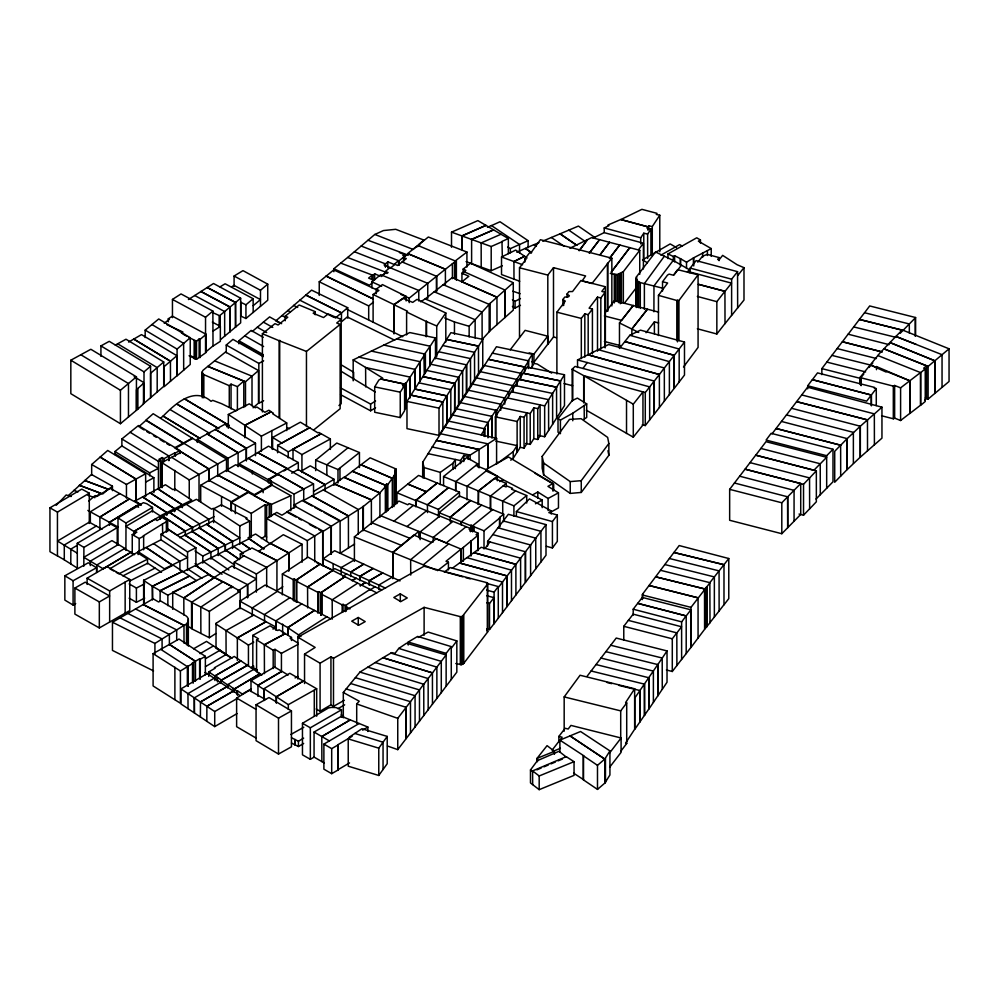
<?xml version="1.0" encoding="UTF-8"?>
<svg xmlns="http://www.w3.org/2000/svg" width="999" height="999" viewBox="0 0 999 999"><rect width="100%" height="100%" fill="white"/><g stroke="black" fill="none" stroke-linecap="round" stroke-linejoin="round"><path stroke-width="1.5" d="M444.88 427.122L448.638 421.141L484.965 428.871L481.181 434.865L444.78 427.11L422.702 462.262L424.15 467.607L424.15 478.334M499.612 527.21L499.637 517.445L503.671 514.148L459.453 495.979L439.036 512.674L439.036 517.207M395.579 470.791L395.467 504.458L395.292 469.605L396.066 469.018L370.13 457.817L361.014 464.772L392.32 478.346L392.32 507.442M297.877 679.008L297.877 637.175L424.013 566.246L487.387 582.792L487.549 584.053L462.325 616.408L460.314 616.645L424.113 607.355L333.491 658.316L330.944 656.805L320.08 663.211L320.08 711.251L316.196 708.978M455.794 663.523L461.376 664.672L463.773 663.348L487.549 632.08L487.662 583.366M202.085 395.379L202.085 372.127L202.859 370.454L207.817 366.358L243.793 381.094L243.793 407.442M184.016 643.181L183.978 625.374L143.232 604.52L184.016 625.399C188.249 624.25 190.097 618.393 186.026 615.884L160.502 600.886L158.666 602.022L153.159 598.838L112.462 622.24L112.462 650.411L153.546 670.928M636.088 307.043L636.463 276.835L655.544 252.01L673.214 260.427L653.92 286.001M387.849 510.614L387.849 484.577L394.006 475.961L395.467 472.29M609.927 750.898L609.927 774.962L604.807 783.154L604.757 759.078L570.017 735.876L604.807 759.09L609.927 750.898L580.556 731.505L559.89 740.122L559.89 752.147M430.119 365.609L430.119 346.203L424.001 354.932L424.4 374.438M410.052 397.989L410.052 377.098L406.231 383.067L404.595 384.14L404.607 410.726L400.249 417.557L374.687 412.262L374.687 386.888L378.883 380.032L380.794 379.008L403.184 383.828L403.184 386.813M482.754 339.373L482.754 366.621L478.533 373.376L478.471 346.104L446.59 339.435L450.924 332.655L482.754 339.373L478.533 346.129L446.653 339.435L442.757 345.529M439.011 435.364L439.011 408.129L442.832 402.01L410.926 395.142L406.98 401.398L406.98 428.646L439.011 435.364L450.736 416.845M458.678 377.26L466.521 364.86L466.521 392.108L458.678 404.508L458.678 377.26L426.735 370.442M470.504 385.814L466.558 392.12L466.558 364.872L470.504 358.579L470.566 385.826L474.525 379.533M478.471 346.104L470.566 358.591L438.698 351.76L418.868 382.817M478.471 373.351L474.587 379.558L474.525 352.297L442.707 345.517L438.761 351.773M424.15 467.607L440.284 472.402L452.922 463.311L455.344 459.453L455.344 468.631M507.405 397.939L519.18 379.395L556.555 387.175L556.605 418.044L548.626 430.494L548.576 399.637L544.655 405.881L544.655 436.725L538.698 435.452M524.063 417.282L526.848 412.837L526.848 443.668L524.063 448.114L520.279 447.315L517.12 452.322L517.12 421.491L520.279 416.471L524.063 417.282L524.063 448.114M530.219 444.393L530.219 413.549L533.828 407.792L537.737 408.628L540.097 404.895L540.097 435.726L537.737 439.473L533.828 438.636L530.219 444.393L525.649 443.444M496.59 462.275L498.476 462.624L513.211 451.66L517.007 445.591L495.816 441.108M560.589 411.813L560.526 380.956L523.176 373.226L527.072 367.045L564.485 374.75L548.626 399.65L511.288 391.745M510.751 460.177L513.211 458.354L517.007 452.285L517.007 445.591M544.655 436.725L548.576 430.469M556.605 418.044L564.485 405.594L564.485 374.75M448.726 421.153L460.514 402.672L496.74 410.377L504.695 397.989L504.757 404.133M460.589 402.672L496.441 346.74L532.305 354.283L532.305 366.533M532.305 354.283L528.221 360.764L528.221 368.419M492.357 353.122L528.683 360.864L524.762 367.07L488.436 359.328L524.7 367.058L524.762 371.665M495.354 438.449L495.354 416.87L507.342 397.914L544.655 405.881M531.031 368.344L534.14 363.399L537.337 364.073L551.66 373.114M403.184 383.828L402.497 384.927L404.607 385.352L400.249 392.182L400.249 417.557M460.539 463.648L460.539 460.576L463.798 455.444L468.081 456.356L470.092 455.082L470.167 459.69M468.481 390.272L504.757 398.002L512.699 385.614L512.699 391.733L512.762 385.626L524.7 367.058M404.595 409.515L405.394 408.266L405.394 382.892M410.152 396.528L410.152 377.123L415.109 369.38L415.109 388.786M420.142 381.106L420.142 361.7L424.4 355.032M415.134 388.811L415.134 369.405L420.079 361.688L420.079 381.094M430.169 365.622L430.169 346.216L435.489 337.937L409.777 332.567L353.184 359.902L353.184 380.806M604.233 232.517L604.233 227.947L608.903 225.662L607.979 225.025L620.791 219.505L647.976 226.835L647.065 228.247L650.911 229.096L650.911 255.02M564.173 731.193L564.173 696.915L580.069 675.249L634.64 688.773L625.599 702.584L626.71 702.934L626.71 743.456L620.704 751.398M647.627 258.454L647.627 234.066L650.911 229.096M648.051 226.873L648.776 225.786L652.272 226.561L659.777 215.21L656.281 214.423L656.98 213.336L641.907 209.34L620.879 219.543L648.051 226.873L648.051 229.92M640.709 243.906L640.709 237.812L643.781 233.217L647.627 234.066M648.801 677.734L648.801 709.053L634.777 729.332L634.777 698.014L657.767 664.56L657.767 695.891L648.875 709.078L648.875 677.759L595.991 664.535M662.2 689.347L657.817 695.903L657.817 664.585L662.2 658.029L662.275 689.36L667.02 682.255L667.02 650.923L616.221 638.061L587.012 676.373M667.02 650.923L662.275 658.041L610.726 645.254M436.725 356.518L436.725 325.974L445.816 312.999L417.008 299.363L412.712 302.397L403.022 298.326L393.856 304.645L393.856 333.666M378.771 775.461L378.771 748.164L387.212 736.413L361.938 728.721L349.363 737.1L350.075 737.349L348.226 738.898L348.226 766.196L378.771 775.461L387.212 763.711L387.212 736.413M861.076 385.589L861.163 377.672L860.077 377.397L860.077 383.616M572.252 400.886L572.09 369.268L575.049 366.433L582.979 368.431L587.25 362.562L654.283 381.081L659.365 374.475L587.899 354.782L577.534 359.977L577.534 367.482M664.347 256.219L644.38 283.629L644.38 309.428M848.163 334.203L864.522 312.724L909.352 323.988L915.608 317.532L869.692 305.944L864.572 312.724M706.543 586.65L706.543 626.735L690.971 647.464L690.971 607.367L710.002 582.704L660.489 570.292M542.157 456.431L569.492 419.405L581.081 418.668L607.654 437.4L608.853 443.494L608.853 455.294L581.256 492.445L570.229 493.406L543.656 474.85L542.157 468.219L542.157 456.431L543.656 463.049L543.656 474.85M638.548 249.75L643.393 243.194L604.145 232.642L593.131 238.037M398.788 648.438L406.543 643.206L446.091 654.982L432.467 672.901L382.992 657.717L391.708 652.622L395.055 653.334L398.738 648.438L441.283 661.375L441.283 692.657L432.467 704.183L432.43 672.876L382.954 657.717L359.94 672.102L355.382 677.672M485.114 548.339L489.885 541.933L525.474 551.773L540.921 531.318L540.983 561.95L546.003 555.244L546.003 524.625L508.341 514.298L498.026 527.809M581.256 492.445L581.256 480.656L608.853 443.494M642.569 598.763L642.569 594.143L669.38 558.491L719.118 570.891L728.783 558.528L679.17 545.554L673.988 552.484L723.988 564.722L723.988 604.807L728.783 598.613L728.783 558.528M669.442 558.503L673.913 552.472L723.913 564.685M532.667 784.602L532.592 770.903L566.233 756.668L574.05 761.675L574.05 775.374L539.185 789.66L530.481 782.941L530.481 769.967L537.4 760.651L558.953 751.31L566.62 757.279M658.453 335.539L658.453 295.367L667.644 283.017L662.537 281.743L662.537 291.009M678.945 340.671L678.945 300.499L698.076 274.8L677.584 269.655L673.438 275.212L669.118 274.126L667.507 275.087L662.537 281.743M486.451 583.316L498.264 586.563L498.289 618.206L525.399 582.38L525.474 551.773L498.289 587.587M546.416 546.291L552.422 547.964L552.422 521.59L557.317 515.022L548.851 512.637L551.211 510.914L529.482 498.913L516.396 511.563L516.396 516.221M683.491 367.008L698.076 347.415L698.076 274.8M552.422 547.964L557.317 541.396L557.317 515.022M486.788 628.883L489.51 629.582L493.981 623.738L494.105 592.132L498.264 586.563M498.264 618.194L494.105 623.763L493.981 597.664L486.713 595.704M540.921 561.938L525.474 582.405L525.399 551.748M537.012 761.375L537.012 758.391L547.077 745.641L554.408 751.31L554.408 754.282M562.924 305.669L562.924 299.488L564.71 297.103L568.568 296.79L569.355 295.741L567.057 294.018L568.906 291.596L572.539 291.546L580.931 280.507L605.369 286.738L605.369 345.454M446.141 686.288L446.141 653.383L451.236 646.603L417.619 636.425L408.216 642.032L408.216 645.029M546.003 524.625L540.983 531.318L503.259 520.916M441.283 692.657L456.83 672.152L456.83 640.908L428.134 632.08L418.244 637.449M598.264 349.7L608.578 344.543L620.129 347.552L629.795 335.302L640.496 330.145L684.49 342.045L674.263 355.357L624.887 341.583L674.2 355.332L674.2 388.349L659.415 407.517L659.365 374.475M432.43 672.876L423.801 684.253L367.844 667.17M451.298 648.264L456.83 640.908M387.5 746.028L397.752 749.625L432.43 704.158M739.697 476.211L755.694 455.169L816.345 470.841L816.345 501.785L809.627 508.866L809.552 477.909L803.533 484.278L803.533 515.209L799.038 514.048M772.015 433.878L781.443 421.441L847.214 438.623L860.264 426.223L860.264 457.155L847.214 469.555L847.214 438.623M781.518 421.453L786.438 414.91L853.371 432.367L853.371 463.299M786.513 414.922L807.604 387.2L881.955 407.192L881.955 438.136L874.412 444.83L874.337 413.886L867.519 419.93L796.628 401.648M831.942 355.407L842.332 341.745L882.005 351.885M629.757 247.677L611.201 272.203L629.807 247.665M588.174 354.845L588.174 314.673L592.419 309.053L589.098 308.192L597.502 297.115L600.824 297.977L605.157 292.27L601.823 291.408L605.369 286.738M487.612 545.966L487.612 541.371L497.964 527.797L535.801 538.174M642.332 599.587L642.569 594.143M807.704 385.776L812.324 379.67L871.315 395.042L876.273 388.599L874.137 388.037L874.6 387.425L817.532 372.889L812.399 379.67L871.365 395.067L871.365 405.856L871.315 395.042L866.67 401.148L807.704 385.776L807.704 388.861M803.533 484.278L745.067 469.18L800.723 483.516L800.723 514.448L781.805 533.716L729.657 520.279L729.657 489.348L739.635 476.198L794.068 490.347L794.068 521.278M821.852 374.65L821.852 368.619L831.892 355.394L871.003 365.172L872.789 362.949M620.704 738.923L620.704 710.876L626.71 702.934M556.893 373.988L556.893 312.188L565.272 301.124L562.924 299.488M581.318 358.604L581.318 318.431L584.827 313.823L588.174 314.673M673.963 274.962L681.455 265.16M397.752 749.625L397.752 718.343L423.763 684.228L423.801 715.534M681.618 621.853L690.896 609.815L642.257 597.427L637.749 603.359L686.201 615.933L686.201 653.571L681.618 659.477L681.618 621.853L633.204 609.215L633.204 615.234M706.543 626.735L710.002 622.802L709.839 582.667L719.068 570.866L719.118 610.976L709.839 622.764M519.505 337.088L519.505 267.782L526.023 259.24L524.862 258.941L524.862 262.025M677.122 340.734L677.122 300.562L678.945 300.499M674.2 355.332L664.36 367.994L598.201 349.675L587.974 354.807L659.415 374.5L664.323 367.969L664.36 401.011M674.263 355.357L674.263 388.374L684.49 375.062L684.49 342.045M633.204 609.215L637.674 603.346L686.138 615.921M628.396 620.391L633.154 614.148L681.568 626.773L676.897 632.891L628.321 620.379L623.776 626.311L623.776 640.309M666.408 669.967L672.29 671.49L681.568 659.452M524.862 258.941L529.557 252.809L530.731 253.122L540.397 239.71L611.85 258.204L611.85 305.956M510.152 349.9L525.112 330.357L547.689 336.176L547.689 344.318L533.953 362.237L531.58 361.626M533.953 362.237L533.953 354.096L547.689 336.176M611.85 258.204L591.97 283.504L582.08 280.969L585.601 275.949L553.496 267.67L547.814 275.075L547.814 344.393L553.496 336.988L553.496 267.67M604.707 313.274L614.385 300.649L658.553 312.088M687.437 271.965L689.235 269.618L673.151 260.439M646.053 332.729L654.395 321.853L658.653 322.952M489.51 629.582L489.51 603.521L493.981 597.664M672.29 671.49L672.29 638.798L676.822 632.879L676.897 665.571M686.201 653.571L690.896 647.439L690.896 609.815M610.264 273.439L617.307 274.538L623.339 271.653L639.747 250.299L591.708 237.575L569.855 248.276M624.25 303.421L637.012 286.813M558.866 742.145L558.866 736.413L565.134 728.259L568.181 729.02L570.953 725.411L621.091 737.999L621.091 752.334L609.64 767.244M609.64 752.909L621.091 737.999M645.279 425.562L645.279 392.545L654.208 381.056L654.208 414.061L645.279 425.562L642.282 424.737M659.365 407.492L654.283 414.086L654.283 381.081M719.118 610.976L723.913 604.782M697.352 328.783L716.845 333.991L716.845 301.661L724.937 291.283L698.413 284.315M716.845 333.991L724.937 323.626M619.467 348.501L619.467 322.952L633.166 305.519M558.016 418.643L560.414 420.092L560.414 433.678L558.016 432.23L558.016 418.643L572.19 400.611L577.41 398.102L586.7 403.883L586.7 417.457L584.153 419.056M143.619 580.431L173.214 565.159L182.592 571.378L152.522 586.251L143.619 580.431L143.631 604.795M633.279 305.507L621.59 320.342L604.383 315.934M631.793 329.046L647.427 309.215L631.868 329.046L631.868 335.065M869.167 367.407L870.941 365.147M737.562 307.967L731.618 315.484L731.618 279.183L737.562 271.666L696.128 260.602L690.172 268.107L690.172 272.652M633.291 437.175L633.291 404.17L642.956 391.933L642.956 424.95L633.291 437.175L586.363 410.227M737.649 275.649L743.993 267.67L737.137 264.747L722.652 255.369L719.093 259.827L717.632 259.428L719.105 257.58L707.192 254.383L702.459 256.268L697.777 262.15M731.53 315.459L725.012 323.664L724.937 291.283M916.145 344.38L895.916 336.438L902.259 329.932L949.05 348.801L934.827 360.801L934.827 393.469L942.045 387.35L942.045 354.682L895.878 336.426L880.007 352.897L860.077 377.397M343.306 717.806L343.306 692.482L355.344 677.672L415.072 695.716L415.072 726.997M861.15 377.285L863.81 374.038M363.349 529.47L363.349 506.493L379.857 492.907L385.664 486.363L384.727 485.989L386.576 484.028L387.849 484.577M469.143 336.95L469.143 326.286L482.08 312.063L482.142 339.473L490.147 330.706L513.274 310.115L513.274 282.717L470.541 263.212L463.161 269.081L463.161 273.651M513.274 282.717L490.147 303.309L482.142 312.088L434.19 291.783L425.162 298.938M356.705 723.288L356.705 703.933L359.228 701.211L343.306 692.482M59.94 501.573L66.159 494.98L70.604 496.353M816.345 470.841L809.627 477.934L749.999 462.637M803.533 515.209L809.552 508.853M56.169 505.319L59.79 501.523M900.099 333.366L903.021 330.332L859.39 319.418L903.084 330.357L909.29 323.963L909.352 333.054M840.634 445.192L840.696 476.161L847.152 469.542L847.152 438.611L840.696 445.229L776.136 428.496L840.634 445.192L834.714 451.298L834.714 482.242L840.634 476.136M826.673 455.706L832.991 449.238L771.141 433.329L766.071 440.084L826.673 455.706L826.673 488.261L816.008 499.025M781.805 533.716L781.805 502.784L800.723 483.516M826.673 488.261L832.991 481.793L832.991 449.238M71.129 496.515L68.282 495.629L91.483 474.488L112.437 486.188L112.437 490.634M143.494 383.354L143.494 403.971L136.488 410.302L136.488 389.672L143.494 383.354L143.394 382.305L134.128 376.723M474.001 531.293L474.25 526.523L471.066 525.174L470.529 531.668M867.469 450.836L860.326 457.18L860.326 426.236L867.469 419.892L796.578 401.635M881.955 407.192L874.412 413.898L801.697 394.93M91.671 475.162L91.671 464.51L107.705 450.462L145.642 473.713L145.642 496.54M874.337 444.817L867.519 450.861L867.469 419.892M114.972 451.536L121.841 445.879L158.404 468.331L149.675 472.839L114.972 451.536L114.972 454.607M279.87 322.927L275.774 320.904L311.588 290.135L347.702 307.704L347.702 318.182M138.761 426.735L145.941 420.404L183.741 443.606L177.397 447.09M190.235 337.699L190.235 364.473L177.085 375.874L177.085 349.101L190.235 337.699L158.729 318.968L145.18 330.132L145.18 337.562M117.682 343.793L125.986 339.223L163.711 361.963L150.624 373.264L150.624 397.677L144.006 403.271L144.006 371.865L150.562 366.246L109.253 341.333L100.924 345.904L100.924 356.368M245.492 381.743L207.867 366.371L225.524 351.998L258.491 370.554L245.492 381.743L245.492 406.543M253.084 407.792L258.491 403.109L258.491 370.554M176.898 355.681L176.898 375.774L164.198 386.65L164.198 366.571L176.898 355.681L141.496 334.615L128.596 342.07M157.168 392.033L150.624 397.677L150.562 366.246M95.954 496.765L100.212 493.094L79.308 485.252L102.71 494.006L108.204 489.285L84.715 480.482L108.654 489.448L112.437 486.188M229.27 407.392L229.27 385.689L231.044 384.153L237.4 386.613L243.793 381.094M354.445 251.76L367.969 240.247L408.316 255.182M583.391 779.844L583.391 755.781L583.391 779.844L597.489 789.41L597.489 765.346L604.757 759.078M597.489 789.41L604.757 783.141M893.318 418.781L893.318 386.126L894.642 385.464L900.599 387.849L920.491 372.577L920.491 405.244L909.852 413.474L909.852 380.806L876.473 366.571L875.786 367.132L870.266 364.91L886.038 372.003L886.65 371.491L909.764 380.756L909.764 413.424L900.599 420.517L894.642 418.131L893.318 418.781L881.593 415.759M368.007 240.26L374.812 234.44L413.161 249.438L423.851 240.072L395.716 229.308L383.454 230.557L374.862 234.453M347.652 257.48L354.395 251.748L385.414 263.873L387.799 261.838L394.106 264.435L398.564 260.627L398.564 265.097M925.249 368.793L925.249 401.461L920.703 405.319L920.703 372.652L925.249 368.793L923.675 368.181L926.56 365.796L883.74 348.738L928.108 366.421L934.777 360.764L889.959 342.532L934.777 360.764L934.777 393.431L928.108 399.088L925.249 397.952M238.898 343.806L238.898 340.759L251.161 330.419L263.187 337.287M257.355 327.235L269.605 316.895L281.643 323.676M942.082 387.375L949.05 381.468L949.05 348.801M240.597 315.959L245.941 318.506L245.941 304.795L253.147 298.701L225.1 283.778L220.017 286.863M245.941 318.506L253.147 312.412M226.249 352.722L226.249 345.042L232.954 339.373L263.274 356.643M252.223 331.531L257.305 327.222L266.683 332.542M333.866 271.728L333.866 268.743L347.627 257.48L386.288 272.415M136.438 376.835L120.429 390.259L120.429 423.713L70.829 393.668L70.829 360.214L90.847 349.275L136.438 376.835L136.438 410.289L120.429 423.713M200.075 339.398L199.126 339.023L199.126 357.205L200.075 357.58L200.075 339.398L206.106 334.303L172.415 316.159L168.332 318.756L168.332 321.79M267.732 284.153L267.732 300.237L260.489 306.356L260.489 290.272L267.732 284.153L242.982 270.629L234.091 276.024L234.091 286.251M385.414 266.845L385.414 263.873L384.053 264.947L391.496 268.057M372.939 279.795L372.939 275.312L374.7 273.826L379.92 276.024M335.302 318.069L341.471 312.887L305.769 295.03L341.521 312.912L347.702 307.704M212.874 346.004L205.544 352.172L205.544 317.257L212.874 311.089L181.019 293.931L172.452 299.425L172.452 317.645M188.424 299.525L213.524 283.504L240.647 298.214L219.63 315.709L219.63 326.486M253.172 305.706L260.439 299.6L234.053 285.352L231.506 286.9M260.439 306.331L253.172 312.437L253.147 298.701M220.629 339.523L240.647 322.852L240.647 298.214M381.231 276.561L386.238 272.39M181.481 333.191L182.904 332.005L166.821 324.663M160.752 418.007L163.087 416.071L200.1 438.486L163.124 416.096C175.162 403.971 193.993 386.288 211.039 401.311L212.687 400.337L221.616 403.683L236.126 410.826M418.806 537.549L418.806 531.406L392.932 552.459L392.932 578.546M423.251 564.86L448.651 543.918M924.637 400.05L926.56 398.464L926.56 365.796M189.086 337.575L196.541 341.146L199.126 339.023M319.243 295.392L319.243 281.78L333.741 269.905L377.659 290.272M382.392 275.362L385.464 272.839L386.975 273.464L388.112 272.54L385.352 271.391L389.922 267.645L427.759 283.354L427.759 298.389M450.237 521.778L450.149 517.22L470.554 500.524M371.915 287.874L371.915 281.868L380.694 274.675L418.806 290.484L445.379 269.243L408.129 253.758L403.571 257.455L403.571 261.963M466.92 267.07L466.92 252.048L428.334 237.013L418.968 244.568L419.817 244.917L417.52 246.691L416.658 246.341L407.692 253.571L445.429 269.255L455.706 261.151L455.706 279.183M455.781 279.221L455.844 260.477L466.92 252.048M427.497 512.587L427.422 504.832L448.376 487.662M448.476 487.649L427.497 504.845L416.121 500.149L416.121 506.343M438.474 517.157L438.474 509.403L459.465 492.182L418.569 475.412L396.953 492.744L396.953 503.583M439.036 512.674L450.237 517.232L470.479 500.536M461.351 524.825L461.351 521.803L481.63 505.107M399.051 265.309L399.051 260.839L404.67 256.243L402.797 255.482L404.058 254.445L399.413 252.547M403.571 257.455L406.318 258.591L397.752 265.509L395.005 264.373L390.621 267.932M437.262 483.029L415.696 500.536L415.696 506.73M461.251 561.438L461.251 549.163L477.772 535.464L476.073 534.74L478.059 533.141L469.143 529.295L470.304 528.371L409.115 503.633L407.767 504.745L398.913 501.048L380.831 515.721M416.121 500.149L437.125 483.017M484.016 548.975L484.016 530.806L499.612 518.119M121.878 446.441L121.878 438.936L138.386 425.562L179.907 450.561L179.907 453.571M315.684 470.654L315.684 460.152L336.775 443.032L348.039 447.739L326.798 464.847L326.873 475.337M315.684 460.152L337.987 469.53L359.44 452.547L347.964 447.739M354.408 561.413L354.408 536.85L380.644 515.684L420.154 532.005L420.154 539.672M393.993 521.153L413.311 505.407M406.98 526.56L426.498 510.826M420.067 538.136L420.067 531.992L439.335 516.433M452.435 521.765L433.179 537.462L433.179 542.07M466.233 526.598L446.241 542.919L420.067 531.992M492.644 509.615L472.589 525.824L472.664 531.893M285.202 320.766L285.202 316.159L299.151 304.995L315.197 311.651L313.187 313.261L323.564 317.557L328.084 313.936L341.196 319.393L336.713 323.002L340.135 324.425L340.135 408.741L313.674 429.97M338.948 405.519L341.196 403.721L341.196 319.393M486.038 470.966L497.327 476.261L478.446 490.971L478.359 504.433L478.446 490.971L494.48 478.471L506.293 483.391L506.293 486.388M409.228 302.647L409.228 298.139L418.756 290.472L418.806 300.999M455.731 490.596L455.731 481.605L477.759 463.898L466.833 457.579L443.568 476.535L443.568 485.514M490.534 509.515L490.534 496.041L506.293 483.391M513.911 516.321L513.911 505.844L526.71 495.566L511.538 489.21L512.612 488.374L507.08 486.063L506.018 486.925L503.234 485.764M262.4 411.925L262.4 333.741L274.95 323.664L278.109 325L287.787 317.232L285.202 316.159M306.456 426.561L306.456 351.436L340.135 324.425M368.693 319.543L368.693 305.931L373.451 302.123M279.146 417.382L279.146 340.721L306.456 351.436M431.506 542.457L436.163 538.748L461.251 549.163M502.759 514.635L502.684 501.148L515.584 490.909M434.24 291.795L452.297 277.56L496.953 297.215L496.99 324.638M164.236 323.289L169.43 319.218L168.332 318.756M420.629 301.81L425.099 298.926L475.149 319.73L475.149 337.999M437.587 570.654L448.426 562.212L446.004 561.276L461.076 549.1L461.076 561.376M371.653 283.491L369.393 285.227L333.866 268.743M395.579 502.959L396.066 469.018M464.036 271.691L465.859 270.329L463.161 269.081M444.767 571.715L450.312 567.582L502.509 582.03L502.509 612.649M461.938 282.317L461.938 273.189L463.961 271.678L505.069 290.085L505.069 317.482M376.223 293.731L376.223 289.148L382.442 284.603L406.156 296.353L406.156 300.936M452.347 568.219L466.908 557.642L511.488 570.167L511.488 600.786M466.958 557.654L473.813 552.647L515.871 564.31L515.921 594.954M323.226 566.246L323.226 558.791L334.603 550.724L373.189 568.493L359.99 576.311L341.134 567.607L341.246 573.576M240.597 302.235L245.941 304.795M372.939 275.312L340.859 263.162M394.118 333.691L394.118 304.67L406.156 296.353M373.102 321.965L373.102 294.48L378.933 290.472L376.223 289.148M406.605 334.89L406.605 311.975L407.58 311.301L393.856 304.645M586.7 403.883L572.777 413.211L560.414 420.092M426.161 336.725L426.161 321.453L436.725 325.974M231.044 657.929L216.009 648.201L216.046 623.351L240.047 607.704L253.783 615.047L225.999 630.581L226.099 654.67L216.046 647.427M183.878 615.047L183.816 597.976L214.148 577.734L208.242 574.712L172.715 592.27L172.715 609.328M296.278 602.347L296.166 580.044L320.092 563.998L344.967 576.685L320.904 592.769L320.904 615.072M296.84 602.31L296.84 581.493L297.777 580.869L296.166 580.044M317.782 613.111L317.782 592.307L318.743 591.67L320.904 592.769M320.804 615.059L320.804 592.769L344.867 576.673L370.042 589.385L345.354 605.556L345.354 611.5M321.228 614.909L321.228 594.105L322.178 593.481L320.804 592.769M183.816 597.976L214.473 577.484L223.014 581.855M363.349 506.493L340.147 521.216L324.138 512.475M239.947 608.841L239.947 601.211L265.122 585.064L277.46 591.358M307.667 587.062L332.667 570.466L307.567 587.05L307.667 607.867M222.814 572.015L231.943 565.971L256.368 578.908L247.602 584.652L247.602 597.902L247.565 584.64L237.662 591.183M234.253 568.206L234.253 562.212L243.931 555.844M231.456 586.8L200.874 607.055L191.546 602.36L191.546 628.721L200.874 633.416L200.799 607.042L209.353 611.388L240.21 591.158L223.139 581.718L191.546 602.36M296.029 517.057L286.688 511.95L296.091 506.143L294.081 505.057L302.747 500.237L340.11 520.616L340.147 553.309L354.558 544.03M287.849 635.227L287.849 627.609L314.51 610.426L289.81 597.764L264.51 614.485L264.585 622.127M231.156 587.924L232.804 586.838L214.223 577.472L222.752 572.002L247.602 584.652M252.36 607.892L277.36 591.358L289.91 597.764M276.024 630.107L276.061 620.729L301.686 603.883M256.368 592.157L256.393 574.013L302.098 544.255L283.316 534.702L258.591 551.323L276.935 560.664L276.935 590.609L282.854 586.738M282.355 594.83L282.355 574.013L308.067 557.155L320.204 563.998L296.278 580.057L294.193 578.97L293.219 579.607L293.219 600.411M200.799 633.403L209.353 637.737L215.784 633.528M332.28 599.775L357.592 583.179M342.17 612.337L342.17 604.907L343.044 604.32L346.815 606.293L345.929 606.868L345.929 611.326M272.952 629.095L276.024 627.097L265.971 621.703L237.25 637.911M440.534 433.741L488.024 443.868L496.59 438.311L496.59 464.335M370.08 589.947L375.012 586.8L381.78 589.86M287.737 635.227L287.737 627.609L314.41 610.414L326.823 616.783L298.526 634.927L298.526 637.974M213.012 331.094L220.342 326.386L212.35 322.09M352.16 580.619L355.906 578.209M352.235 580.619L355.981 578.209M251.286 537.487L251.286 513.411L265.122 504.62L266.658 505.432L269.805 503.484L271.428 504.408L290.821 495.691L290.821 510.726M261.351 538.611L265.122 536.213L265.122 504.62M307.33 557.342L307.33 540.634L314.71 535.939L314.747 561.763M274.213 513.961L276.785 512.4L281.918 515.197L287.587 511.713L322.714 530.894L314.747 535.963L274.176 513.961L266.658 518.568L307.33 540.634M340.11 520.616L322.727 531.643L322.727 564.31M193.144 683.216L193.144 663.211L180.419 670.966L180.419 703.271L153.097 685.951L153.097 653.658L169.405 644.43L195.329 661.226L195.329 681.218M479.083 467.857L479.033 449.463L470.167 455.094L432.055 446.978M304.545 683.566L304.545 654.12L315.16 647.427L297.877 637.175M154.92 653.821L154.92 643.443L162.075 638.948L162.113 649.338M183.978 625.374L162.113 638.96L120.042 617.844M88.761 500.974L95.13 495.579L97.278 496.253L110.09 488.311L129.483 498.888L99.937 517.057M342.869 576.273L346.678 573.988M360.177 585.776L365.409 582.504L360.252 585.776M340.584 394.642L370.617 410.814L370.617 404.083L375.574 401.011M370.617 410.814L375.574 407.742M119.718 493.631L90.372 511.8L87.85 510.427M133.878 531.456L125.911 526.386L152.41 510.801L160.427 516.008L133.878 531.456L133.878 534.453M350.799 572.065L363.748 564.123L350.724 572.052L350.799 576.535M109.528 525.374L109.44 522.302L136.226 505.919L138.636 507.23M118.044 545.304L117.982 517.919L143.369 502.672L146.791 503.733L152.485 507.405L152.485 511.975M334.041 479.295L325.075 484.665L301.161 471.191L310.252 465.834L334.041 479.295L334.041 485.302M234.203 692.182L234.141 689.16L259.99 673.688L253.596 669.405M228.009 687.487L228.009 684.477L234.203 689.16L260.065 673.688M263.961 699.35L263.961 688.686L289.797 673.264L316.683 688.773L316.683 716.196M57.443 512.125L89.286 493.181L81.781 489.11L49.95 507.817L49.95 551.685L57.443 555.981L57.443 512.125L49.95 507.817M96.266 526.036L64.286 545.004L64.286 559.865L70.854 563.973M70.854 549.125L70.779 563.973L77.335 568.094L77.26 543.319L110.152 523.763L117.233 527.622L117.233 544.655M70.779 549.125L77.335 545.267M90.297 561.176L118.431 544.48L111.938 540.609L83.816 557.33L103.184 568.793L130.956 552.247L134.54 554.645M103.122 568.781L130.919 552.26L124.413 548.601M200.699 502.322L200.699 485.264L231.368 501.698L239.51 496.853M313.561 491.471L325.037 484.652L298.052 469.493L291.733 473.214M83.816 566.233L83.904 547.415L117.233 527.622M231.181 510.152L231.181 502.634L248.326 492.47L269.255 503.796L269.255 517.37M291.483 737.749L298.439 741.246L303.659 738.136M291.483 743.044L298.439 746.528L303.659 743.431M162.675 534.602L162.487 523.976L167.695 520.979L167.695 531.505M268.394 482.355L268.394 479.345L277.447 474.001L303.708 489.023L313.511 483.916L313.561 495.979M269.93 479.17L277.685 474.587L248.214 458.291L239.023 463.786L268.644 479.932L268.644 483.029M283.903 470.966L286.376 469.505M693.443 264.186L693.443 257.942L711.226 248.576L698.363 241.159L700.449 239.972L700.449 243.094M237.05 713.598L214.723 726.585L206.818 721.328L206.88 706.281L233.304 691.108L207.218 673.601L180.931 688.898L194.38 697.876L194.38 712.924L194.305 697.876L220.479 682.479M320.08 711.251L330.944 704.844L330.944 656.805M314.235 757.067L310.339 759.315L302.46 754.832L302.46 723.301L328.484 707.954L331.268 707.417L335.939 707.554L341.471 709.814L341.471 717.319M337.749 744.817L338.024 770.017L337.749 744.817L352.147 736.313M362.625 730.144L367.857 727.047L367.857 731.468M337.749 769.867L349.538 762.911M125.911 550.461L125.999 523.014L152.485 507.405M200.699 485.264L235.789 464.722L237.537 465.696L238.549 465.109L272.377 484.278L263.137 489.622L226.598 470.079M277.722 474.612L248.239 458.291L257.717 452.622L287.612 468.781L298.314 462.537L298.314 470.279M205.507 666.595L226.323 654.395L232.018 658.166M214.173 678.234L187.962 693.618L188.037 708.653L180.931 703.933L180.931 688.898M227.497 687.836L227.497 684.827L253.646 669.417L234.241 656.455L214.373 667.769L215.097 668.269L208.729 671.915L208.729 676.435M257.904 696.291L257.992 685.289L281.743 671.303L274.575 667.007L250.999 680.656L250.999 691.508M321.878 736.55L350.262 719.879L321.79 736.55L321.878 761.6L324.338 763.074M359.153 723.501L323.888 744.118L323.888 769.168L331.693 773.676L338.024 770.017M87.1 584.415L87.1 578.196L106.955 566.583L129.758 579.457L129.758 610.551L99.326 627.946L74.888 614.098L74.888 588.061L85.227 582.18L109.628 595.978L99.326 601.922L74.888 588.061M667.981 258.616L667.981 253.933L673.314 256.468L674.612 255.707L680.681 258.803L686.513 262.225L686.513 268.469M341.134 567.607L354.52 559.827M217.22 680.531L217.432 677.384L221.553 680.107L247.477 665.259L221.004 680.369L221.004 683.391M237 694.055L237.437 690.784L242.345 694.043L251.361 688.798M288.336 709.24L288.336 704.657L316.683 688.773M212.575 312.537L219.63 315.709M205.494 658.691L220.03 650.262M214.897 680.519L214.897 675.961L240.859 660.888L214.897 675.998L208.729 671.915M214.723 726.585L214.723 711.538L237.05 698.551M303.296 681.068L276.261 696.778L276.261 702.871M209.915 672.389L207.33 673.888L204.995 672.477M303.421 681.093L276.386 696.778L276.386 702.871M134.803 533.928L134.803 530.919L155.082 519.23L157.118 520.541L162.15 517.445L167.695 520.979M200.05 653.646L213.449 645.941L226.323 654.395M194.305 697.876L200.474 701.972L226.773 686.763L200.474 701.972L200.399 717.02M255.981 738.011L236.626 726.698L236.626 698.039L249.325 690.371L265.547 699.562M302.46 723.301L310.339 727.784L341.471 709.814M323.888 744.118L331.693 748.626L338.024 744.967M87.1 578.196L109.653 590.946L129.758 579.457M200.399 701.985L206.88 706.281L233.254 691.096L239.698 695.391M321.878 761.6L314.061 757.092L314.061 732.042L341.421 716.283L367.857 727.047M193.581 648.776L206.518 641.408L213.449 645.941M195.379 681.231L195.379 661.238L199.625 658.828L200.287 659.228L200.287 679.22M337.949 708.666L344.692 704.832M686.513 262.225L693.443 257.942M192.495 681.281L192.495 662.824L195.329 661.226M200.287 659.228L205.369 656.343L178.983 639.035L169.443 644.455L195.379 661.238M189.248 498.588L189.248 479.945L226.511 459.065L192.32 438.161L174.525 447.864M160.976 540.397L160.976 534.228L168.831 529.832L195.904 547.777L195.904 566.271M660.901 255.12L679.62 244.593L682.28 246.129M667.981 253.933L696.74 237.799L700.449 239.972M358.266 617.482L351.723 621.166L358.666 625.287L365.209 621.603L358.266 617.482L358.266 625.237M400.299 593.856L393.818 597.489L400.761 601.61L407.242 597.964L400.299 593.856L400.299 601.598M330.944 704.844L333.491 706.355L344.305 700.262M91.671 464.51L126.448 484.428L145.642 473.713M251.099 667.694L253.808 666.171L251.111 667.707M256.056 704.782L268.993 697.539L291.446 710.926L291.446 746.827L278.509 754.058L256.056 740.671L256.056 704.782L278.509 718.156L278.509 754.058M278.509 718.156L291.446 710.926M226.761 426.785L229.121 425.462L184.278 398.688L229.171 425.487M499.65 481.63L503.121 479.695L542.195 500.062L542.195 507.617M248.439 666.183L248.439 645.117L253.783 642.132M532.966 494.692L537.799 492.007L548.089 498.476L548.089 510.551M552.947 491.108L552.947 483.553L547.939 486.351L558.466 492.807L558.466 507.904L550.686 512.162M290.821 734.49L303.808 727.247M75.699 603.596L73.089 605.032L64.848 600.099L64.848 575.799L88.312 562.774L96.553 567.719L96.553 572.265M64.848 575.799L73.089 580.744L96.553 567.719M535.452 503.796L542.195 500.062M197.29 442.457L197.29 439.348L224.688 424.363L255.494 443.256L255.494 455.706M272.615 449.45L272.615 437.475L300.387 422.19L318.032 432.917L318.856 432.455L330.357 438.961L330.357 449.438M115.26 345.08L117.632 343.781L157.193 367.62L157.193 392.033L163.711 386.376L163.711 361.963M197.29 439.348L228.097 458.216L238.087 452.734L238.124 466.745M277.622 452.772L277.622 445.279L309.815 427.597L281.818 443.044L272.615 437.475M293.007 459.665L293.007 449.175L320.966 433.803M277.622 445.279L288.249 451.835L321.054 433.803M293.007 449.175L301.935 454.57L330.357 438.961M583.778 402.684L583.778 375.674L572.09 369.268M255.494 443.256L238.124 452.747L207.23 433.928M548.089 498.476L558.466 492.807M256.581 639.909L258.504 638.861L252.822 635.352L270.017 625.811L277.71 630.544L279.146 629.77L285.377 633.616L264.448 644.755L256.581 639.909L256.581 671.827M183.804 443.269L192.695 438.461L153.184 413.723L145.979 420.067L217.707 464.023L217.707 476.461M261.401 451.461L261.401 436.176L286.713 422.964L286.713 430.606M226.249 345.042L258.841 363.399L263.636 360.826M263.636 400.724L258.841 403.296L258.841 363.399M163.973 461.675L163.973 458.666L162.175 457.567L158.891 459.328L160.477 460.339L160.477 487.362M163.973 458.666L175.137 452.709L175.487 455.944M175.487 452.934L179.907 450.561M161.801 487.475L161.801 462.599L181.468 452.06L208.878 468.968L208.878 481.406L208.816 468.943L175.687 448.563M291.496 640.496L291.496 637.462L285.227 633.603L264.323 644.755L273.189 650.287L275 649.338L281.431 653.346L297.802 644.542M295.08 677.934L297.802 676.46M145.891 481.993L153.883 477.734L153.883 492.632M270.467 483.891L270.829 480.694L270.829 483.703M291.496 637.462L290.072 638.211L297.864 643.019M270.467 480.881L294.018 494.118L303.708 489.023L303.746 501.061M153.546 543.631L179.92 561.276L187.512 557.492L160.964 539.785L146.104 547.514L172.24 564.997L146.079 547.502L138.099 551.66L138.099 554.607M244.78 437.562L244.78 425.324L271.066 411.75L273.426 413.274L272.602 413.698L286.713 422.964M228.321 414.485L244.942 425.337L271.241 411.763L268.906 410.227L264.885 412.275L256.868 406.993L255.307 407.792L249.3 403.833L228.321 414.485L228.321 428.246M240.297 558.491L240.297 553.995L251.948 547.964L276.91 560.651M147.502 563.786L147.502 559.178L118.819 573.863L116.246 572.415M122.902 575.911L147.715 563.211L161.488 572.34M121.878 438.936L158.429 461.376L160.477 460.339M512.412 299.7L515.059 301.323L520.442 298.564M512.412 306.431L515.059 308.054L520.442 305.294M129.433 581.181L155.107 568.094M132.255 554.12L132.255 534.577L136.851 532.23L134.803 530.919M179.658 537.749L185.027 535.014L210.914 552.072L210.939 559.153M213.649 522.614L213.649 508.741L221.316 504.857L247.04 518.131L245.929 518.681L249.625 521.141L249.625 538.099M167.058 528.496L177.223 535.164L208.766 519.268L208.816 523.838M214.086 516.62L208.816 519.293L186.301 504.308L176.935 508.978M129.146 583.928L136.401 588.024L144.705 583.828M129.146 598.201L136.401 602.297L144.705 598.101M196.528 580.681L182.517 571.378L152.422 586.263L152.522 599.675L152.422 586.263L167.857 595.204L181.518 588.286M184.241 586.913L195.167 581.381M160.352 515.796L191.746 500.062L174.713 488.836L173.014 489.685L165.447 484.752L135.002 500.998L141.334 505.069L134.977 500.974M213.299 508.329L211.626 509.165L196.428 499.3L186.338 504.333M183.167 571.653L188.062 569.193L201.898 578.271M263.848 548.838L249.038 538.823L225.999 550.324L239.51 559.577L225.986 550.312L210.976 557.804M188.087 569.205L195.617 565.434L214.423 578.009L195.629 565.459L210.939 557.792L228.821 569.929M159.84 517.42L169.743 512.499L192.432 527.497L192.457 532.055L192.432 527.497L169.768 512.524L176.885 508.966L199.55 523.938L199.55 528.496M132.255 534.577L139.161 538.511L143.644 536.276L143.644 549.812M160.102 590.734L189.51 576.036L160.165 590.721L160.102 601.173M160.976 534.228L187.55 551.923L195.904 547.777M225.312 544.992L199.276 527.859L225.349 544.992L239.785 537.887L213.611 520.641L185.052 535.052L210.939 552.072L225.312 544.992L225.312 550.649M501.523 256.98L513.986 261.551L524.687 256.293L515.671 250.1L501.523 256.98L501.523 274.563L513.986 279.133L513.923 261.538L524.6 256.281L527.072 257.979M213.649 508.741L239.81 525.961L249.625 521.141M195.042 550.986L202.785 556.068L210.914 552.072M487.475 227.322L491.396 225.524L519.567 244.505L528.109 240.672L528.109 247.715M491.483 225.599L500.012 221.753L528.109 240.672M508.354 253.671L508.354 238.549L501.973 241.433L502.322 256.731M516.82 252.235L525.287 248.414L531.643 252.685L525.299 248.426L533.866 244.668L536.388 246.403M507.692 247.065L510.364 248.601L519.542 244.493L519.542 252.947M451.511 247.252L451.511 232.143L491.196 246.528L502.322 241.621M466.083 261.613L491.196 270.717L502.322 265.796M537.012 758.391L554.408 751.31M481.206 242.907L501.023 234.241L477.884 220.617L451.511 232.143M471.565 239.423L493.556 229.87L471.615 239.423L471.615 263.599M542.707 241.159L578.409 226.086L595.067 237.65M536.913 769.842L541.158 768.044M543.98 766.845L548.226 765.059M551.061 763.86L555.294 762.062M558.129 760.863L562.375 759.078M560.389 748.313L553.496 751.161L552.135 750.112L562.137 737.212L558.866 736.413M532.592 770.903L539.185 775.961L574.05 761.675M533.903 244.705L538.911 242.67M543.656 463.049L570.229 481.605L581.256 480.656M189.086 355.756L196.541 359.328L206.106 352.485L206.106 334.303M481.093 434.852L496.59 438.311M560.526 380.956L523.126 373.226L519.255 379.408L556.605 387.2M501.223 407.517L530.219 413.549M374.687 386.888L400.249 392.182M515.234 385.577L552.634 393.431L552.634 424.263M406.98 401.398L439.011 408.129M484.39 365.509L520.754 373.264L520.754 379.395M480.419 371.703L516.758 379.445L516.758 385.577M430.719 364.223L462.649 371.029L462.649 398.264M476.436 377.884L512.762 385.626M472.465 384.078L508.753 391.82L508.753 396.416M464.51 396.466L500.736 404.195L500.736 410.327M495.354 416.87L517.12 421.491M456.555 408.828L491.97 416.371L491.97 437.812M452.597 414.985L488.012 422.527L488.012 436.313M479.033 449.463L436.301 440.359L479.083 449.488L487.974 443.843L487.974 468.344M427.797 453.596L460.539 460.576M405.394 408.266L406.231 408.441L406.231 383.067M365.721 386.925L365.609 367.52L410.152 377.123M404.595 384.14L380.956 379.033L382.704 378.097L365.609 367.52M396.628 338.911L430.169 346.216M434.74 357.954L466.558 364.872M371.378 351.099L420.142 361.7M358.866 357.13L415.134 369.405M383.866 345.067L424.65 354.008L424.65 373.414M607.18 682.554L611.675 683.653M619.155 685.476L640.134 690.584L640.134 721.902L640.072 690.571M853.67 326.91L896.203 337.412M591.071 670.978L644.517 684.153L644.517 715.484L644.455 684.14M564.173 696.915L620.704 710.876M636.088 278.209L637.537 281.106L640.284 282.605L662.399 288.112M605.831 651.66L657.817 664.585M664.822 564.547L714.36 576.923L714.36 617.02M487.612 541.371L489.947 541.945M600.948 658.054L653.383 671.103L653.383 702.422M697.989 597.814L649.025 585.464L698.064 597.827L698.064 637.924M837.125 348.564L876.423 358.529M826.772 362.088L865.609 371.915M821.852 368.619L860.264 378.359L860.264 384.403M889.135 344.655L848.101 334.19L842.407 341.758L882.055 351.923M556.893 312.188L581.318 318.431M564.073 383.554L572.702 385.751M642.332 594.967L690.971 607.367M604.383 341.483L620.154 345.529M529.195 352.884L533.953 354.096M729.657 489.348L781.805 502.784M623.776 626.311L672.29 638.798M519.505 267.782L547.814 275.075M861.076 377.809L893.318 386.126M553.496 336.988L556.418 337.737M760.851 448.426L820.291 463.786L826.61 457.317L765.996 441.683L755.768 455.182L813.91 470.254L820.229 463.773L820.291 494.717M486.788 602.809L489.51 603.521M791.52 408.279L860.326 426.236M734.44 483.004L787.699 496.828L787.699 527.759L787.624 496.815M698.488 284.34L725.012 291.333L731.53 283.129L690.284 272.103M577.534 359.977L587.3 362.575M690.172 268.107L731.618 279.183M697.352 296.441L716.845 301.661M604.233 227.947L640.709 237.812M486.638 590.122L494.105 592.132M583.691 402.672L583.691 375.661L645.279 392.545M492.757 534.577L530.606 545.004M443.606 571.54L462.812 576.823M465.771 577.634L470.204 578.846M582.979 368.431L649.662 386.9L649.662 419.917M658.453 295.367L677.122 300.562M629.795 335.302L679.17 349.026L679.17 382.03M516.396 511.563L552.422 521.59M515.921 564.323L473.876 552.659L481.218 547.29L520.604 558.179L520.604 588.798M620.129 347.552L669.38 361.65L669.38 394.655M444.68 317.957L454.458 321.965L469.143 326.286M408.216 642.032L446.141 653.383M359.877 672.09L419.48 689.934L419.48 721.216M375.274 662.574L428.159 678.546L428.159 709.827M350.587 683.503L410.489 701.698L410.489 732.979M348.226 738.898L378.771 748.164M390.859 653.084L436.875 667.12L436.875 698.401M346.141 688.948L406.193 707.304L406.193 738.586L406.143 707.28M354.82 733.441L383.054 742.232L383.054 769.53M626.71 743.456L625.599 743.094L634.64 729.282L634.64 688.773M73.814 490.397L78.059 491.87M87.825 495.242L94.893 497.689M356.705 703.933L397.752 718.343M512.849 291.171L520.067 293.743M513.923 261.538L522.577 264.723M513.923 279.133L519.692 281.243M361.163 246.016L399.051 260.839M877.796 355.507L920.703 372.652M474.001 526.748L484.016 530.806M354.408 536.85L436.151 570.079M363.112 529.782L401.498 545.417M214.61 360.864L252.01 376.173L252.01 405.619M450.149 517.22L461.351 521.803M371.878 522.739L410.114 538.386M407.717 484.065L426.436 491.77L407.792 484.078M427.422 504.832L438.474 509.403M470.529 525.611L461.288 521.79L461.288 524.812M418.618 245.791L455.781 261.189M396.953 492.744L415.696 500.536M402.085 261.975L436.588 276.311L436.588 291.346L436.526 276.286M262.4 333.741L279.146 340.721M475.811 465.384L487.175 470.104L466.983 486.326L455.644 481.593L455.644 490.571M502.759 501.161L490.459 496.028L490.459 509.502M443.568 476.535L455.731 481.605M286.75 427.535L289.56 428.708M490.534 496.041L467.033 486.213L466.983 499.8M502.684 501.148L513.911 505.844M385.452 511.313L385.414 485.252L352.36 471.253L344.305 477.422L379.92 492.932L379.92 517.445M385.452 485.277L352.422 471.266L360.951 464.76L392.257 478.309M443.244 284.678L489.173 304.37L489.173 331.755M371.416 524.4L371.366 499.862L334.44 484.016L302.784 500.836L312.125 505.931M371.416 499.887L334.503 484.028L343.868 477.247L379.857 492.907M202.085 372.127L203.833 374.662L229.27 385.689M373.751 280.344L368.606 278.072L372.19 275.225L372.24 279.708M496.99 297.252L461.95 281.78L468.856 276.286L461.938 273.189M401.036 294.518L409.228 298.139M375.012 586.8L334.727 568.631L332.555 570.079L316.521 562.512M371.915 281.868L381.655 286.326M323.226 558.791L341.246 567.607M385.527 588.149L359.915 576.298L359.915 580.769L359.99 576.311L373.139 568.493L382.729 572.914L369.38 580.669L369.343 585.139L369.38 580.669L382.654 572.914L392.095 577.247L378.808 585.052L378.871 589.522M392.033 577.235L400 580.918M231.181 502.634L251.286 513.411M373.102 294.48L394.118 304.67M406.605 311.975L426.161 321.453M326.161 276.099L373.064 298.888L326.211 276.111M319.243 281.78L368.693 305.931M346.466 309.078L402.684 336.725M619.467 322.952L638.686 332.43M394.68 340.209L347.252 316.945L341.458 321.815L341.471 312.887M293.556 305.382L297.702 307.442M287.675 310.514L290.447 311.875M281.893 315.584L284.653 316.945M112.462 622.24L154.92 643.443M299.737 300.137L333.941 317.382M127.747 613.398L169.393 634.465M240.297 553.995L266.671 567.357L266.671 586.825M326.735 616.77L330.819 618.856M135.489 608.94L176.698 629.932L176.698 640.309M369.955 589.385L376.785 592.882M172.715 592.27L191.958 602.135L191.958 628.496L187.887 626.41M282.355 574.013L293.219 579.607M296.84 581.493L317.782 592.307M321.228 594.105L342.17 604.907M345.929 606.868L349.987 608.953M239.947 601.211L287.849 627.609M265.122 536.213L266.658 537.025M200.961 291.508L230.095 307.03L230.107 331.693L230.095 307.03L200.986 291.521M234.253 562.212L256.393 574.013M143.644 536.276L143.094 535.976L162.487 523.976M194.68 295.504L224.663 311.563L224.663 336.213M253.684 615.047L266.096 621.703L237.35 637.911L237.35 660.489M340.584 387.899L370.617 404.083M234.091 276.024L260.489 290.272M172.452 299.425L205.544 317.257M287.65 468.806L257.754 452.622L268.531 446.166L298.314 462.537M209.066 480.344L239.548 496.865L248.551 491.52L217.982 475.137L254.383 494.655L263.087 489.61L263.137 492.719M583.691 375.661L633.291 404.17M102.073 529.22L89.223 522.19L57.517 541.046L77.335 553.246M314.797 507.38L321.466 511.026M298.701 518.506L301.373 519.967M309.378 524.35L316.059 527.996M318.718 529.445L321.391 530.906M269.255 503.833L254.171 495.604L272.103 485.214L290.821 495.691M341.159 714.947L343.581 716.271M348.464 515.971L312.05 495.916L348.401 515.946L348.464 548.051M268.394 479.345L270.829 480.694M295.479 506.481L331.293 526.248L331.293 554.245M109.44 522.302L118.044 527.072M263.374 322.128L272.777 327.41M323.364 489.922L358.266 509.478L358.266 533.978M113.686 570.953L109.828 568.781L137.075 552.509L147.502 559.178M313.511 483.916L286.638 468.631L277.472 474.013L303.746 489.035M238.898 340.759L263.199 354.62M238.861 341.783L263.149 355.644M244.755 335.789L263.599 346.541M182.742 333.928L186.551 336.114M647.352 262.737L642.482 259.927L670.179 243.931L676.56 247.615M314.061 732.042L329.445 740.971M57.517 555.906L64.361 559.852M500.961 234.241L508.354 238.549M236.626 698.039L255.981 709.34M177.397 404.37L217.62 427.909M177.372 404.358L218.918 428.683M304.545 654.12L320.08 663.211M535.077 473.326L553.683 484.303L553.683 490.509M341.758 365.159L353.634 372.227L353.634 379.508M341.421 371.453L375.249 391.983M151.935 324.538L183.679 343.406M145.18 330.132L177.085 349.101M552.947 483.553L508.491 456.98L486.101 469.443L503.259 479.732M161.801 462.599L189.248 479.945M118.382 544.48L124.875 548.364L96.791 565.022L96.791 572.452M288.137 675.049L281.968 671.353L257.904 685.501L264.248 689.697L264.248 700.486M170.654 409.902L209.778 433.454M140.097 427.547L144.106 429.957M146.778 431.568L149.45 433.179M153.471 435.601L156.144 437.212M160.152 439.622L164.161 442.033M166.833 443.643L169.518 445.254M192.495 662.824L193.144 663.211M170.479 361.213L133.791 339.098L170.429 361.213L170.479 381.306M100.924 345.904L144.006 371.865M80.807 354.732L128.471 383.554L128.471 417.008M70.829 360.214L120.429 390.259M353.184 359.902L365.721 367.52M207.193 433.903L238.087 452.734M130.107 432.242L168.931 456.056L168.931 460.564M114.935 453.758L153.883 477.734M77.26 543.319L83.904 547.415M257.367 670.079L252.822 667.27L252.822 635.352M257.892 672.639L261.825 675.062M171.653 457.342L199.013 474.438L199.051 500.886M153.097 653.658L180.419 670.966M117.982 517.919L125.999 523.014M191.246 355.981L196.491 359.315L196.541 341.146M166.821 512.574L142.557 496.915L166.783 512.562L166.821 515.409M248.439 645.117L216.046 624.113L216.046 623.351M160.727 649.325L187.362 666.633L187.362 685.102M244.78 425.324L261.401 436.176M138.099 551.66L164.373 568.806L179.882 561.263L179.92 570.079M263.961 688.686L288.336 704.657M559.89 740.122L583.641 755.656M182.33 504.82L157.705 488.723L182.28 504.807L182.33 507.654M573.638 773.176L583.641 779.72M218.219 548.501L192.208 531.456L218.182 548.501L218.219 555.581M195.042 563.711L197.627 565.409M234.141 689.16L237 691.046M232.58 541.433L206.506 524.263L232.542 541.433L232.58 548.513M185.302 531.106L162.6 516.071L185.277 531.093L185.302 535.651M250.999 680.656L257.992 685.289M269.867 543.543L255.582 534.04L247.989 537.849L263.898 548.851M206.818 706.281L214.723 711.538M187.962 708.653L206.88 721.328M298.526 634.927L300.961 636.563M214.897 675.961L217.22 677.509M287.737 627.609L298.639 634.927L298.639 637.974M583.391 755.781L597.489 765.346M203.371 561.563L222.028 574.238M218.481 554.033L234.777 565.109M576.71 245.242L560.114 233.841L576.685 245.23M221.004 680.369L227.497 684.827M568.818 230.132L585.139 241.408M551.373 237.487L563.836 246.091M233.641 546.478L243.431 553.259M250.15 548.901L241.296 542.707L250.112 548.888M530.481 769.967L532.667 771.64M486.763 630.319L487.662 631.405M607.954 450.711L608.853 455.294M143.394 402.934L143.494 403.971M928.108 366.421L928.108 399.088M915.608 317.532L915.608 335.652M915.209 318.082L915.209 336.201M900.599 387.849L900.599 420.517M894.642 385.464L894.642 418.131M894.18 385.826L894.18 418.494M893.818 385.689L893.818 418.356M876.473 366.571L876.473 369.68M876.273 388.599L876.273 405.557M861.163 377.672L861.163 385.452M743.993 267.67L743.993 300.012L737.649 307.992L737.562 271.666M719.105 257.58L719.105 260.664M711.226 248.576L711.226 256.381M707.417 250.836L707.417 255.519M706.93 586.75L706.93 626.848M705.344 588.036L705.469 628.159M702.647 252.722L702.647 257.405M693.731 258.129L693.731 265.934M689.235 269.618L689.235 272.652M680.681 258.803L680.681 265.047M680.257 259.028L680.257 265.272M677.447 300.137L677.447 341.858M674.612 255.707L674.612 261.95M673.314 256.468L673.314 261.151M659.777 215.21L659.777 251.798M654.395 321.853L654.395 333.866M653.97 286.001L653.92 311.8M652.272 226.561L652.272 255.532M648.776 225.786L648.776 228.833M647.976 226.835L647.976 229.895M643.781 233.217L643.781 259.128M643.393 243.194L643.393 268.993M640.284 282.605L640.284 308.404M639.747 250.299L639.747 274.263M638.686 281.88L638.686 307.692M637.537 281.106L637.537 306.905M636.7 280.207L636.7 307.53M636.463 276.835L636.463 307.192M636.188 279.221L636.188 306.543M626.523 400.487L626.523 433.504M623.339 271.653L623.339 303.109M621.428 273.139L621.428 303.097M620.267 273.788L620.267 303.746M618.856 274.263L618.856 302.722M617.307 274.538L617.307 301.498M615.659 274.6L615.659 301.561M614.298 274.475L614.298 302.934M607.817 263.436L607.817 311.188M607.417 263.336L607.417 311.089M605.469 758.503L605.469 782.579M605.157 292.27L605.157 347.889M600.824 297.977L600.824 348.963M597.502 297.115L597.502 351.186M592.419 309.053L592.419 353.858M584.827 313.823L584.827 357.08M584.153 405.469L584.29 419.105M572.789 369.081L572.789 400.587M572.777 413.211L572.777 420.766M570.229 481.605L570.229 493.406M567.057 294.018L567.057 297.103M563.723 300.724L563.723 305.369M551.211 510.914L551.211 514.023M539.185 775.961L539.185 789.66M537.737 408.628L537.737 439.473M537.799 492.007L537.799 498.051M537.487 758.753L537.487 761.725M535.726 538.149L535.801 568.793M533.828 407.792L533.828 438.636M530.556 544.979L530.606 575.624M528.683 360.864L528.683 368.519M526.71 495.566L526.71 503.046M520.279 416.471L520.279 447.315M516.695 379.433L516.695 385.552M515.059 301.323L515.059 308.054M513.211 451.66L513.211 458.354M510.364 248.601L510.364 252.822M505.007 290.047L505.007 317.445M503.671 514.148L503.671 521.728M499.637 517.445L499.637 526.523M497.327 476.261L497.327 480.756M496.74 410.377L496.74 416.508M495.879 437.762L495.879 410.189L484.065 428.683L484.065 436.351M491.92 416.358L491.92 437.787M491.196 246.528L491.196 270.717M490.147 303.309L490.147 330.706M488.024 443.868L488.024 468.369M487.962 422.515L487.962 437.824M487.387 582.792L487.549 632.08M484.965 428.871L484.965 436.538M481.156 242.894L481.206 267.095M478.059 533.141L478.059 550.024M477.759 463.898L477.759 466.895M477.772 535.464L477.772 550.811M471.153 540.784L471.153 554.595M471.066 525.174L471.066 531.231M470.991 540.709L470.991 556.056M470.304 528.371L470.304 531.431M468.081 456.356L468.081 459.428M463.798 455.444L463.798 461.575M463.773 615.309L463.773 663.348M463.361 547.427L463.361 561.251M463.061 616.008L463.061 664.048M462.325 616.408L462.325 664.447M462 249.525L462 235.926L485.989 225.362L461.95 235.926L461.95 249.525M461.376 616.633L461.376 664.672M460.314 616.645L460.314 664.685M459.465 492.182L459.465 496.828M456.381 260.702L456.381 280.232M454.495 262.138L454.495 278.659M454.458 321.965L454.458 334.141M452.922 463.311L452.922 469.43M452.41 263.636L452.41 278.659M451.236 646.603L451.298 679.507M448.426 562.212L448.426 569.88M445.816 312.999L445.816 342.02M445.379 269.243L445.429 284.29M442.832 402.01L442.882 429.283M440.284 472.402L440.284 484.652M435.489 337.937L435.489 358.828M426.573 321.178L426.573 336.451M425.399 353.584L425.399 372.989M424.962 353.484L424.962 372.889M424.113 607.355L424.113 635.239M422.702 462.262L422.664 477.797M410.739 575.074L410.639 559.715L431.618 542.457L413.836 535.052L392.769 552.447L392.769 578.533M395.292 469.605L395.292 501.773M394.93 473.926L394.93 504.557M394.006 475.961L394.006 506.593M387.799 261.838L387.799 267.807M386.576 484.028L386.576 511.6M385.664 486.363L385.664 512.4M385.364 263.848L385.364 266.833M374.7 273.826L374.7 279.795M372.415 275.112L372.415 279.583M362.987 506.331L362.987 530.831M359.44 452.547L359.44 467.544M345.467 605.544L345.467 611.488M343.044 604.32L343.044 611.75M339.96 468.356L339.96 480.344M337.987 469.53L337.987 483.029M333.491 658.316L333.491 706.355M333.154 563.898L333.154 569.867M332.18 599.762L332.28 619.093M331.693 748.626L331.693 773.676M331.256 526.211L331.256 554.208M325.037 484.652L325.075 490.671M322.714 530.894L322.714 564.285M322.178 593.481L322.178 614.285M318.743 591.67L318.743 612.474M315.197 311.651L315.197 314.722M314.285 690.172L314.285 716.083M310.339 727.784L310.339 759.315M301.935 454.57L301.935 472.552M302.098 544.255L302.098 562.237M298.439 741.246L298.439 746.528M295.13 739.51L295.13 744.804M294.98 739.597L294.98 744.879M294.018 494.118L294.081 508.166M294.193 578.97L294.193 601.261M288.811 570.916L288.811 552.947L270.417 543.406L288.761 552.922L288.761 570.891M288.249 451.835L288.249 457.829M282.642 624.113L282.642 633.254M281.431 653.346L281.431 671.59M279.708 340.284L279.708 418.469M276.161 620.754L276.161 629.894M275 649.338L275 667.569M273.189 650.287L273.189 668.531M271.828 430.507L271.828 448.863M271.428 504.408L271.428 516.446M269.805 503.484L269.805 517.02M266.658 505.432L266.658 541.333M264.323 644.755L264.448 673.638M252.372 470.904L252.372 474.013M252.272 607.879L252.36 615.521M244.942 425.337L244.942 437.562M240.796 302.098L240.796 315.821M240.21 591.158L240.21 608.216M239.81 525.961L239.81 544.467M237.4 386.613L237.4 409.865M237.437 690.784L237.437 695.304M235.352 504.632L235.352 513.648M233.766 688.299L233.766 691.32M233.291 688.573L233.291 691.595M231.368 501.698L231.368 511.001M231.044 384.153L231.044 408.953M228.097 458.216L228.097 470.666M226.511 459.065L226.511 471.503M225.349 544.992L225.349 550.661M221.541 497.002L221.541 506.293M220.342 326.386L220.342 341.346L213.012 346.066L212.874 311.089M219.83 315.821L219.83 326.598M219.28 316.146L219.28 326.923M217.432 677.384L217.432 681.905M209.353 611.388L209.353 637.737M205.369 656.343L205.369 674.8M203.833 374.662L203.833 397.914M202.772 373.838L202.772 397.09M202.785 556.068L202.785 563.149M202.248 373.002L202.248 397.802M199.625 658.828L199.625 678.833M195.255 340.921L195.255 359.103M194.156 340.484L194.156 358.666M188.349 619.318L188.349 646.003M188.099 666.171L188.099 686.163M188.049 621.778L188.049 645.491M188.024 666.096L188.024 686.101M187.55 551.923L187.55 570.417M187.362 622.951L187.362 645.179M186.513 623.838L186.513 644.592M183.629 343.394L183.679 370.179M175.137 452.709L175.137 455.719M174.788 470.379L174.788 490.596M174.887 667.27L174.887 699.575M169.368 634.44L169.393 644.83M168.868 456.043L168.868 460.539M167.857 595.204L167.857 605.644M166.371 521.678L166.371 532.205M162.175 457.567L162.175 487.587M160.427 516.008L160.427 519.018M158.429 461.376L158.429 488.399M149.675 472.839L149.675 475.899M143.968 579.994L143.968 605.357M143.943 581.293L143.943 605.157M139.161 538.511L139.161 552.047M137.874 388.536L137.874 409.153M136.401 588.024L136.401 602.297M136.039 500.387L136.039 479.083L100.112 457.055L136.001 479.083L136.001 500.387M126.448 484.428L126.448 498.126M125.15 582.017L125.15 613.111M109.653 590.946L109.653 622.04M99.937 529.22L99.875 517.057L129.408 498.888L139.186 504.158L109.528 522.327L90.285 511.788L90.372 522.44M99.326 601.922L99.326 627.946M90.36 561.176L90.297 565.634M89.286 493.181L89.286 523.439M73.089 580.744L73.089 605.032M454.67 383.454L442.882 402.035L410.976 395.142L414.822 389.061L446.74 395.879L446.79 423.139L446.74 395.879L414.885 389.073L418.806 382.817L450.824 389.61L450.824 416.858L458.628 404.495L458.628 377.247L454.732 383.466L454.67 410.689L454.732 383.466L422.852 376.598L454.67 383.454M587.424 239.698L579.133 250.749L587.437 239.698M609.49 242.295L600.199 254.633L609.527 242.295M599.525 239.673L589.223 253.259L599.562 239.66M619.655 245.005L609.402 258.516L619.705 244.992M704.607 588.911L655.569 576.798L704.67 588.935L704.67 629.033L704.607 588.911M507.08 575.911L459.528 562.986L507.13 575.923L507.13 606.555L507.08 575.911M235.552 302.497L207.268 287.512L235.514 302.485L235.552 327.148L235.514 302.485M246.353 448.251L215.447 429.445L246.328 448.251L246.353 460.701L246.328 448.251M174.575 508.691L150.125 492.807L174.525 508.678L174.575 511.525L174.525 508.678"/></g></svg>
